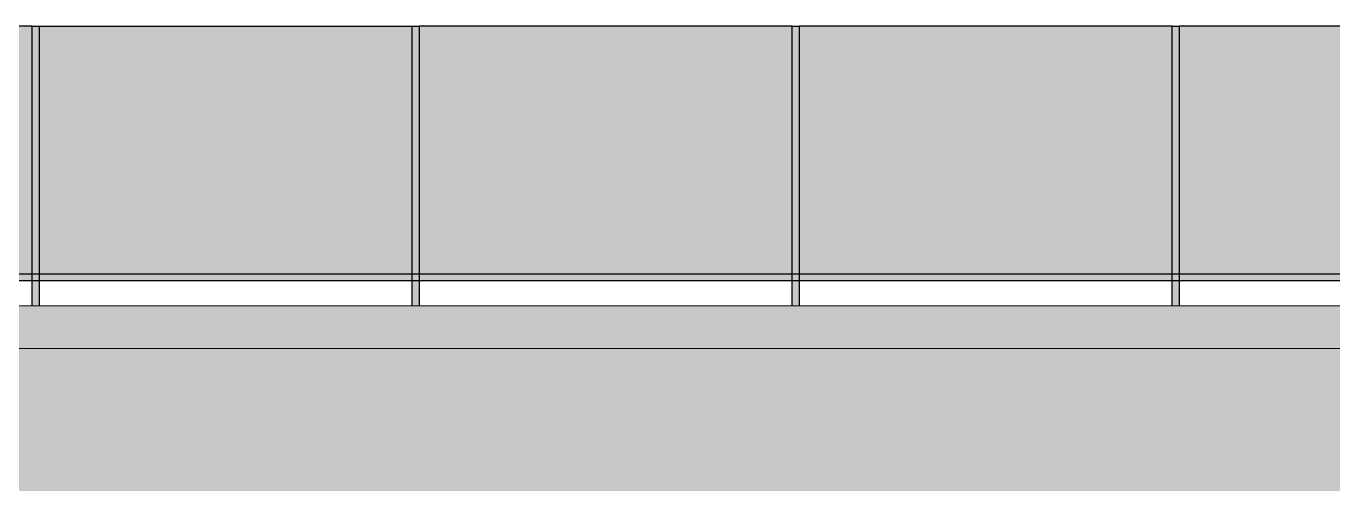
# Model space of a CAD drawing. Header units: millimetres. Extents: x -419 to 20046, y -14642 to 2638.
# Drawn here: x 9667.5 to 9912.8, y -618 to -532 of the extents above; entities that cross this region are included whole.
import ezdxf

# ---------------------------------------------------------------- set-up
doc = ezdxf.new("R2010")
doc.units = ezdxf.units.MM
doc.layers.add('PDF6_A$$$FLOOR$$$RAILINGS.3D', color=7, linetype='Continuous', true_color=0x757575)
doc.layers.add('PDF6_A$$$WALL$$$EXTERIOR.3D', color=7, linetype='Continuous', true_color=0x757575)

msp = doc.modelspace()

# ---------------------------------------------------------------- hatches: boundary and pattern name
at = {"layer": 'PDF6_A$$$WALL$$$EXTERIOR.3D', "true_color": 0xffffff, "transparency": 33554559}
for points in [[(9572.191, -584.525), (9572.191, -592.525), (10096.007, -592.525), (10098.512, -592.721), (10100.953, -593.308), (10103.271, -594.268), (10105.413, -595.581), (10107.323, -597.211), (10108.953, -599.121), (10110.264, -601.261), (10111.226, -603.581), (10111.811, -606.023), (10112.007, -608.525), (10112.007, -685.325), (10111.811, -687.829), (10111.226, -690.268), (10110.264, -692.589), (10108.953, -694.731), (10107.323, -696.638), (10105.413, -698.268), (10103.271, -699.581), (10100.953, -700.541), (10098.512, -701.128), (10096.007, -701.325), (9572.191, -701.325), (9572.191, -709.325), (10096.007, -709.325), (10099.142, -709.121), (10102.221, -708.508), (10105.191, -707.498), (10108.008, -706.11), (10110.619, -704.366), (10112.98, -702.295), (10115.048, -699.936), (10116.792, -697.326), (10118.18, -694.509), (10119.191, -691.536), (10119.803, -688.457), (10120.007, -685.325), (10120.007, -608.525), (10119.803, -605.393), (10119.191, -602.314), (10118.18, -599.341), (10116.792, -596.526), (10115.048, -593.916), (10112.98, -591.555), (10110.619, -589.483), (10108.008, -587.74), (10105.191, -586.352), (10102.221, -585.344), (10099.142, -584.731), (10096.007, -584.525)], [(9656.675, -701.325), (9768.511, -701.325), (9769.562, -696.076), (9765.888, -696.076), (9765.888, -670.879), (9765.991, -670.63), (9686.379, -670.63), (9686.379, -622.63), (9766.379, -622.63), (9766.379, -670.061), (9766.936, -669.829), (9790.603, -669.829), (9792.647, -658.236), (9798.85, -659.329), (9806.223, -659.329), (9806.223, -622.63), (9886.223, -622.63), (9886.223, -669.325), (9888.675, -669.325), (9888.675, -620.45), (9920.675, -620.45), (9920.675, -622.63), (9926.009, -622.63), (9926.009, -593.8), (9930.786, -593.8), (9930.786, -621.035), (9932.885, -621.035), (9942.102, -608.437), (9942.102, -593.074), (9956.802, -593.074), (9956.802, -608.437), (9966.019, -621.035), (9968.118, -621.035), (9968.118, -593.8), (10022.009, -593.8), (10022.009, -623.134), (10000.115, -623.134), (10000.115, -654.63), (10000.539, -654.63), (10000.539, -654.368), (10022.009, -654.368), (10022.009, -654.63), (10022.009, -701.325), (10022.019, -701.325), (10022.019, -592.525), (9656.675, -592.525)]]:
    msp.add_hatch(color=7, dxfattribs=at).paths.add_polyline_path(points)

# ---------------------------------------------------------------- linework, layer by layer
at = {"layer": 'PDF6_A$$$FLOOR$$$RAILINGS.3D', "color": 9, "lineweight": 25, "true_color": 0xc8c8c8}
for points in [[(9668.643, -532.032), (9598.638, -532.032), (9598.638, -578.525), (9668.643, -578.525), (9669.976, -578.525), (9669.976, -579.858), (9668.643, -579.858), (9598.638, -579.858), (9598.638, -584.525)], [(9668.643, -584.525), (9668.643, -579.858), (9668.643, -578.525), (9668.643, -532.032), (9669.976, -532.032), (9739.98, -532.032)], [(9669.976, -532.032), (9669.976, -578.525), (9739.98, -578.525), (9741.316, -578.525), (9741.316, -579.858), (9739.98, -579.858), (9669.976, -579.858), (9669.976, -584.525)], [(9739.98, -584.525), (9739.98, -579.858), (9739.98, -578.525), (9739.98, -532.032), (9741.316, -532.032)], [(9811.32, -532.032), (9741.316, -532.032), (9741.316, -578.525), (9811.32, -578.525), (9812.653, -578.525), (9812.653, -579.858), (9811.32, -579.858), (9741.316, -579.858), (9741.316, -584.525)], [(9811.32, -584.525), (9811.32, -579.858), (9811.32, -578.525), (9811.32, -532.032), (9812.653, -532.032)], [(9882.658, -532.032), (9812.653, -532.032), (9812.653, -578.525), (9882.658, -578.525), (9883.993, -578.525), (9883.993, -579.858), (9882.658, -579.858), (9812.653, -579.858), (9812.653, -584.525)], [(9882.658, -584.525), (9882.658, -579.858), (9882.658, -578.525), (9882.658, -532.032), (9883.993, -532.032)], [(9953.998, -532.032), (9883.993, -532.032), (9883.993, -578.525), (9953.998, -578.525), (9955.331, -578.525), (9955.331, -579.858), (9953.998, -579.858), (9883.993, -579.858), (9883.993, -584.525)]]:
    msp.add_lwpolyline(points, dxfattribs=at)
at = {"layer": 'PDF6_A$$$FLOOR$$$RAILINGS.3D', "color": 7, "lineweight": 13}
for points in [[(9679.203, -584.525), (9672.803, -584.525)], [(9692.003, -584.525), (9685.603, -584.525)], [(9704.803, -584.525), (9698.403, -584.525)], [(9717.603, -584.525), (9711.203, -584.525)], [(9730.403, -584.525), (9724.003, -584.525)], [(9743.203, -584.525), (9736.803, -584.525)], [(9756.003, -584.525), (9749.603, -584.525)], [(9768.803, -584.525), (9762.403, -584.525)], [(9781.603, -584.525), (9775.203, -584.525)], [(9794.403, -584.525), (9788.003, -584.525)], [(9807.203, -584.525), (9800.803, -584.525)], [(9820.003, -584.525), (9813.603, -584.525)], [(9832.803, -584.525), (9826.403, -584.525)], [(9845.603, -584.525), (9839.203, -584.525)], [(9858.403, -584.525), (9852.003, -584.525)], [(9871.203, -584.525), (9864.803, -584.525)], [(9884.003, -584.525), (9877.603, -584.525)], [(9896.803, -584.525), (9890.403, -584.525)], [(9909.603, -584.525), (9903.203, -584.525)]]:
    msp.add_lwpolyline(points, dxfattribs=at)
at = {"layer": 'PDF6_A$$$FLOOR$$$RAILINGS.3D', "color": 7, "lineweight": 0, "true_color": 0xffffff, "transparency": 33554559}
for points in [[(9598.638, -532.032), (9598.638, -578.525), (9668.643, -532.032), (9668.643, -578.525)], [(9668.643, -532.032), (9668.643, -578.525), (9669.976, -532.032), (9669.976, -578.525)], [(9669.976, -532.032), (9669.976, -578.525), (9739.98, -532.032), (9739.98, -578.525)], [(9739.98, -532.032), (9739.98, -578.525), (9741.316, -532.032), (9741.316, -578.525)], [(9741.316, -532.032), (9741.316, -578.525), (9811.32, -532.032), (9811.32, -578.525)], [(9811.32, -532.032), (9811.32, -578.525), (9812.653, -532.032), (9812.653, -578.525)], [(9812.653, -578.525), (9882.658, -578.525), (9812.653, -532.032), (9882.658, -532.032)], [(9882.658, -532.032), (9882.658, -578.525), (9883.993, -532.032), (9883.993, -578.525)], [(9883.993, -532.032), (9883.993, -578.525), (9953.998, -532.032), (9953.998, -578.525)], [(9527.299, -578.525), (9527.299, -579.858), (10094.049, -578.525), (10094.049, -579.858)], [(9668.643, -584.525), (9669.976, -584.525), (9668.643, -579.858), (9669.976, -579.858)], [(9739.98, -584.525), (9741.316, -584.525), (9739.98, -579.858), (9741.316, -579.858)], [(9811.32, -584.525), (9812.653, -584.525), (9811.32, -579.858), (9812.653, -579.858)], [(9883.993, -579.858), (9882.658, -579.858), (9883.993, -584.525), (9882.658, -584.525)]]:
    msp.add_solid(points, dxfattribs=at)
at = {"layer": 'PDF6_A$$$WALL$$$EXTERIOR.3D', "color": 7, "lineweight": 18}
for points in [[(9572.191, -584.525), (10096.007, -584.525)], [(10022.019, -592.525), (9656.675, -592.525)]]:
    msp.add_lwpolyline(points, dxfattribs=at)

doc.saveas('drawing.dxf')
